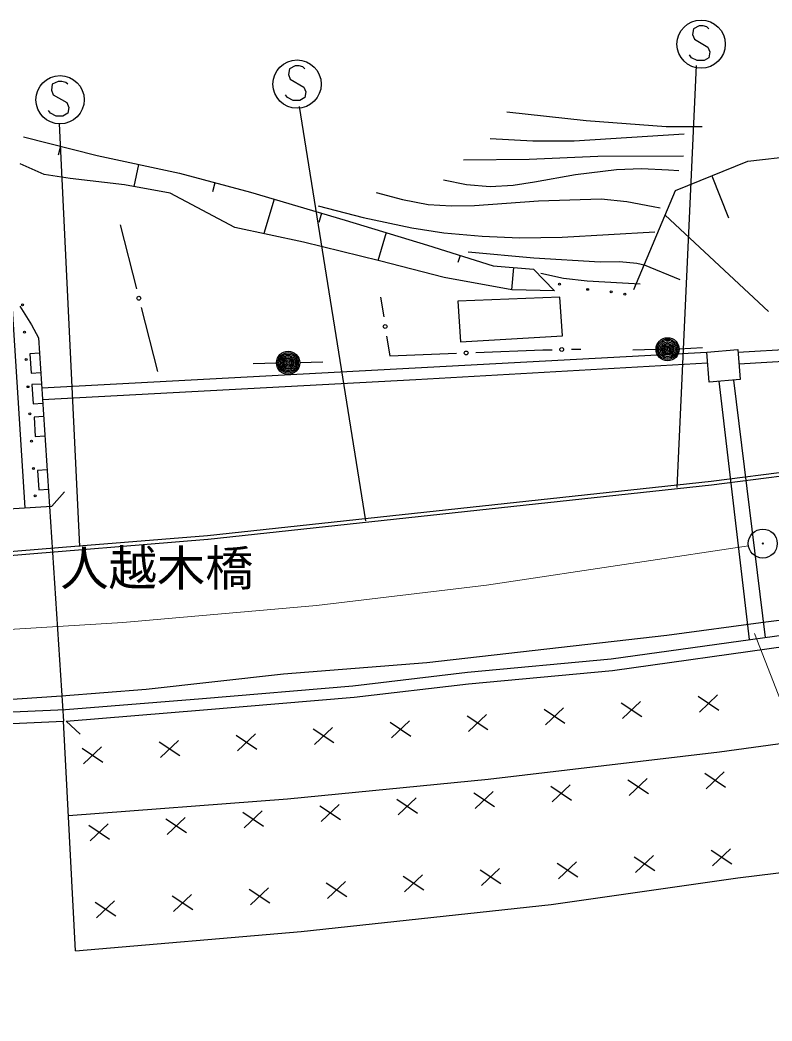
# Model space of a CAD drawing. Units: millimetres, scale not verified. Extents: x 40000 to 680000, y 20000 to 380000.
# Drawn here: x 124723 to 163646, y 262691 to 314520 of the extents above; entities that cross this region are included whole.
import ezdxf
from ezdxf.enums import TextEntityAlignment as Align

# ---------------------------------------------------------------- set-up
doc = ezdxf.new("R2010")
doc.units = ezdxf.units.MM
doc.header["$LTSCALE"] = 1000
doc.linetypes.add('CHAIN', pattern=[18.5, 12, -1.5, 3.5, -1.5])
for name, color, linetype, lineweight in [('M-BGD', 7, 'Continuous', 25), ('M-BGD-EXST', 7, 'Continuous', 25), ('M-BMK', 2, 'CHAIN', 13), ('M-BMK-SRVR', 3, 'Continuous', 25), ('M-STR-HTXT', 7, 'Continuous', 13), ('M-STR-STR1', 1, 'Continuous', 25), ('M-STR-STRC', 7, 'Continuous', 25)]:
    doc.layers.add(name, color=color, linetype=linetype, lineweight=lineweight)
doc.styles.add('ＭＳ ゴシック', font='')
doc.styles.get('ＭＳ ゴシック').set_extended_font_data('MS Gothic')

msp = doc.modelspace()

# ---------------------------------------------------------------- linework, layer by layer
at = {"layer": 'M-BGD'}
for p, q in [((162403, 307206), (183568, 309605)), ((124897, 308469), (128724, 307499)), ((126811, 307984), (126696, 307530)), ((128724, 307499), (132983, 306583)), ((125975, 306529), (124736, 307068)), ((130854, 307041), (130609, 305902)), ((158651, 305697), (162403, 307206)), ((127323, 306313), (125975, 306529)), ((130126, 305990), (127323, 306313)), ((132983, 306583), (136648, 305613)), ((160527, 306451), (161400, 304282)), ((132498, 305559), (130126, 305990)), ((134815, 306098), (134692, 305632)), ((135840, 303780), (132498, 305559)), ((136648, 305613), (141553, 304157)), ((156495, 300565), (158651, 305697)), ((137874, 305249), (137344, 303461)), ((140327, 304521), (140184, 304038)), ((158112, 304414), (163474, 299428)), ((129905, 303910), (130748, 300600)), ((139397, 303025), (135840, 303780)), ((141553, 304157), (145812, 302863)), ((143683, 303510), (143241, 302057)), ((143332, 302055), (139397, 303025)), ((145812, 302863), (149208, 301785)), ((147510, 302324), (147394, 301960)), ((146674, 301192), (143332, 302055)), ((149208, 301785), (151310, 301624)), ((150259, 301705), (150170, 300547)), ((157034, 301848), (158872, 301076)), ((124987, 289262), (124209, 301472)), ((150178, 300546), (146674, 301192)), ((151310, 301624), (152388, 300492)), ((143389, 300166), (143547, 299143)), ((152663, 300166), (147385, 299959)), ((152388, 300492), (150178, 300546)), ((152801, 298165), (152663, 300166)), ((124710, 299703), (125311, 298735)), ((130994, 299631), (131837, 296321)), ((147385, 299959), (147523, 297855)), ((125311, 298735), (125678, 298067)), ((125678, 298067), (126251, 289338)), ((143700, 298154), (143858, 297131)), ((147523, 297855), (152801, 298165)), ((161885, 297320), (174027, 298034)), ((158844, 297500), (160043, 297555)), ((125730, 297269), (125231, 297236)), ((125231, 297236), (125297, 296238)), ((143858, 297131), (147319, 297263)), ((145174, 296515), (160271, 297319)), ((148318, 297301), (151779, 297434)), ((151779, 297434), (152263, 297446)), ((153262, 297472), (153746, 297484)), ((157645, 297456), (156446, 297426)), ((160271, 297319), (161874, 297453)), ((160400, 295776), (160271, 297319)), ((161874, 297453), (162002, 295910)), ((161935, 296722), (174058, 297435)), ((125848, 295473), (145174, 296515)), ((137999, 296750), (136799, 296711)), ((139198, 296784), (140398, 296813)), ((145207, 295915), (160317, 296774)), ((125297, 296238), (125796, 296271)), ((125835, 295673), (125336, 295640)), ((125336, 295640), (125402, 294642)), ((125888, 294875), (145207, 295915)), ((162002, 295910), (160400, 295776)), ((160895, 295818), (162470, 282437)), ((161649, 295880), (163296, 282553)), ((125402, 294642), (125901, 294675)), ((125946, 293989), (125447, 293956)), ((125447, 293956), (125512, 292959)), ((125512, 292959), (126011, 292991)), ((126127, 291221), (125628, 291188)), ((125628, 291188), (125694, 290190)), ((125694, 290190), (126193, 290223)), ((163334, 283364), (172674, 284527)), ((158202, 282674), (163334, 283364)), ((145775, 281253), (158202, 282674)), ((155326, 281436), (164403, 282708)), ((155396, 280840), (164485, 282113)), ((147881, 280747), (155326, 281436)), ((138358, 280667), (145775, 281253)), ((131255, 279871), (138358, 280667)), ((141952, 280051), (147881, 280747)), ((147944, 280150), (155396, 280840)), ((134166, 279396), (141952, 280051)), ((142013, 279453), (147944, 280150)), ((122423, 279216), (126874, 279526)), ((126874, 279526), (131255, 279871)), ((127070, 278812), (134166, 279396)), ((134216, 278798), (142013, 279453)), ((160896, 278775), (159833, 279488)), ((159900, 278690), (160829, 279572)), ((151928, 278017), (152858, 278899)), ((156911, 278438), (155847, 279151)), ((155914, 278354), (156843, 279235)), ((122126, 278607), (127070, 278812)), ((127107, 278213), (134216, 278798)), ((148939, 277765), (147875, 278478)), ((147943, 277681), (148872, 278562)), ((152925, 278102), (151861, 278815)), ((160929, 276621), (174177, 278466)), ((127589, 266328), (126978, 278208)), ((140967, 277092), (139904, 277805)), ((139971, 277008), (140900, 277889)), ((144953, 277428), (143889, 278141)), ((143957, 277344), (144886, 278226)), ((136982, 276755), (135918, 277468)), ((135985, 276671), (136914, 277552)), ((129010, 276082), (127946, 276795)), ((128013, 275998), (128943, 276879)), ((132996, 276419), (131932, 277132)), ((131999, 276335), (132928, 277216)), ((148963, 275220), (160929, 276621)), ((138560, 274195), (148963, 275220)), ((156251, 274368), (157180, 275249)), ((161233, 274789), (160169, 275502)), ((160237, 274705), (161166, 275586)), ((153261, 274116), (152198, 274829)), ((152265, 274032), (153194, 274913)), ((157247, 274452), (156183, 275165)), ((127229, 273335), (138560, 274195)), ((144293, 273358), (145222, 274240)), ((149276, 273779), (148212, 274492)), ((148279, 273695), (149208, 274576)), ((141304, 273106), (140240, 273819)), ((140307, 273022), (141237, 273903)), ((145290, 273443), (144226, 274156)), ((133332, 272433), (132269, 273146)), ((132336, 272349), (133265, 273230)), ((137318, 272770), (136254, 273483)), ((136322, 272685), (137251, 273567)), ((129346, 272096), (128283, 272809)), ((128350, 272012), (129279, 272894)), ((160573, 270719), (161502, 271600)), ((157584, 270466), (156520, 271179)), ((156587, 270382), (157516, 271264)), ((161570, 270803), (160506, 271516)), ((161886, 270098), (170847, 271244)), ((148616, 269709), (149545, 270591)), ((153598, 270130), (152534, 270843)), ((152601, 270046), (153531, 270927)), ((145626, 269457), (144563, 270170)), ((144630, 269373), (145559, 270254)), ((149612, 269793), (148548, 270506)), ((152221, 268731), (161886, 270098)), ((136658, 268700), (137587, 269581)), ((141640, 269120), (140577, 269833)), ((140644, 269036), (141573, 269917)), ((133669, 268447), (132605, 269160)), ((132672, 268363), (133602, 269244)), ((137655, 268784), (136591, 269497)), ((129683, 268111), (128619, 268824)), ((128687, 268026), (129616, 268908)), ((139284, 267316), (152221, 268731)), ((127589, 266328), (139284, 267316))]:
    msp.add_line(p, q, dxfattribs=at)
for points in [[(149926, 309762), (154032, 309320), (158175, 309002), (160034, 309003)], [(149064, 308382), (151262, 308266), (153409, 308260), (159102, 308623)], [(147684, 307278), (151084, 307318), (154628, 307462), (159068, 307485)], [(146649, 306243), (147831, 306008), (149056, 305893), (150253, 305969), (151356, 306136), (153484, 306519), (155595, 306781), (156895, 306829), (158293, 306766), (158827, 306726)], [(143164, 305588), (144522, 305219), (145855, 304967), (147049, 304893), (148253, 304924), (151553, 305151), (154811, 305263), (156126, 305125), (157505, 304868), (157861, 304794)], [(140163, 304898), (142486, 304296), (145008, 303757), (146657, 303508), (148649, 303325), (150582, 303245), (152781, 303268), (157585, 303552)], [(147925, 302517), (151311, 302208), (154750, 302003), (155754, 302020), (156643, 301931), (157102, 301827)], [(151685, 301413), (152861, 301153), (154084, 301007), (156826, 300861)]]:
    msp.add_lwpolyline(points, dxfattribs=at)
for centre, radius in [((152649, 300839), 50), ((154106, 300574), 50), ((130871, 300115), 100), ((155320, 300442), 50), ((156027, 300331), 50), ((124858, 299767), 50), ((143624, 298648), 100), ((124950, 298356), 50), ((158245, 297472), 600), ((152762, 297459), 100), ((158245, 297472), 528), ((158245, 297472), 456), ((158245, 297472), 384), ((158245, 297472), 312), ((158245, 297472), 240), ((158245, 297472), 168), ((158245, 297472), 96), ((125043, 296945), 50), ((138599, 296769), 600), ((138599, 296769), 528), ((138599, 296769), 456), ((138599, 296769), 384), ((138599, 296769), 312), ((138599, 296769), 240), ((147819, 297282), 100), ((158245, 297472), 24), ((138599, 296769), 168), ((138599, 296769), 96), ((138599, 296769), 24), ((125136, 295534), 50), ((125228, 294123), 50), ((125321, 292711), 50), ((125413, 291300), 50), ((125506, 289889), 50)]:
    msp.add_circle(centre, radius, dxfattribs=at)
at = {"layer": 'M-BGD-EXST'}
for p, q in [((159879, 314220), (159579, 314070)), ((160079, 314220), (159879, 314220)), ((160279, 314170), (160079, 314220)), ((160379, 314070), (160279, 314170)), ((159579, 314070), (159529, 313770)), ((159529, 313770), (159629, 313520)), ((159629, 313520), (160329, 313120)), ((160329, 313120), (160429, 312870)), ((159479, 312570), (159379, 312720)), ((159779, 312420), (159479, 312570)), ((160379, 312570), (160129, 312420)), ((160429, 312870), (160379, 312570)), ((138964, 312150), (138664, 312000)), ((139164, 312150), (138964, 312150)), ((139364, 312100), (139164, 312150)), ((139464, 312000), (139364, 312100)), ((159721, 312173), (158730, 290316)), ((160129, 312420), (159779, 312420)), ((138664, 312000), (138614, 311700)), ((138614, 311700), (138714, 311450)), ((126394, 311192), (126344, 310892)), ((126694, 311342), (126394, 311192)), ((126894, 311342), (126694, 311342)), ((127094, 311292), (126894, 311342)), ((127194, 311192), (127094, 311292)), ((138714, 311450), (139414, 311050)), ((139414, 311050), (139514, 310800)), ((126344, 310892), (126444, 310642)), ((126444, 310642), (127144, 310242)), ((138564, 310500), (138464, 310650)), ((138864, 310350), (138564, 310500)), ((139464, 310500), (139214, 310350)), ((139514, 310800), (139464, 310500)), ((127144, 310242), (127244, 309992)), ((127244, 309992), (127194, 309692)), ((139214, 310350), (138864, 310350)), ((139169, 310034), (142612, 288595)), ((126294, 309692), (126194, 309842)), ((126594, 309542), (126294, 309692)), ((126944, 309542), (126594, 309542)), ((127194, 309692), (126944, 309542)), ((126757, 309160), (127801, 287252))]:
    msp.add_line(p, q, dxfattribs=at)
for centre in [(159979, 313270), (139064, 311200), (126794, 310392)]:
    msp.add_circle(centre, 1250, dxfattribs=at)
at = {"layer": 'M-BMK'}
for p, q in [((156692, 286430), (162428, 287299)), ((148868, 285256), (156692, 286430)), ((140066, 284213), (148868, 285256)), ((130040, 283322), (140066, 284213)), ((121628, 282801), (130040, 283322))]:
    msp.add_line(p, q, dxfattribs=at)
at = {"layer": 'M-BMK-SRVR'}
for radius in [750, 30]:
    msp.add_circle((163170, 287411), radius, dxfattribs=at)
at = {"layer": 'M-STR-HTXT'}
msp.add_line((162740, 282747), (172065, 258814), dxfattribs=at)
at = {"layer": 'M-STR-STR1'}
for p, q in [((126370, 289345), (127033, 290093)), ((121414, 289049), (126370, 289345)), ((126251, 289338), (126978, 278208)), ((122150, 278008), (126978, 278208)), ((127842, 277536), (127107, 278213))]:
    msp.add_line(p, q, dxfattribs=at)
at = {"layer": 'M-STR-STRC'}
for p, q in [((160498, 290645), (187302, 294097)), ((160521, 290446), (187327, 293899)), ((134435, 287837), (160498, 290645)), ((134454, 287638), (160521, 290446)), ((127767, 287298), (134435, 287837)), ((122045, 286827), (127767, 287298)), ((122061, 286627), (134451, 287637))]:
    msp.add_line(p, q, dxfattribs=at)

# ---------------------------------------------------------------- texts
at = {"layer": 'M-STR-STR1', "style": 'ＭＳ ゴシック'}
msp.add_text('人越木橋', height=1833, dxfattribs=at).set_placement((126808, 284679), align=Align.BOTTOM_LEFT)

doc.saveas('drawing.dxf')
